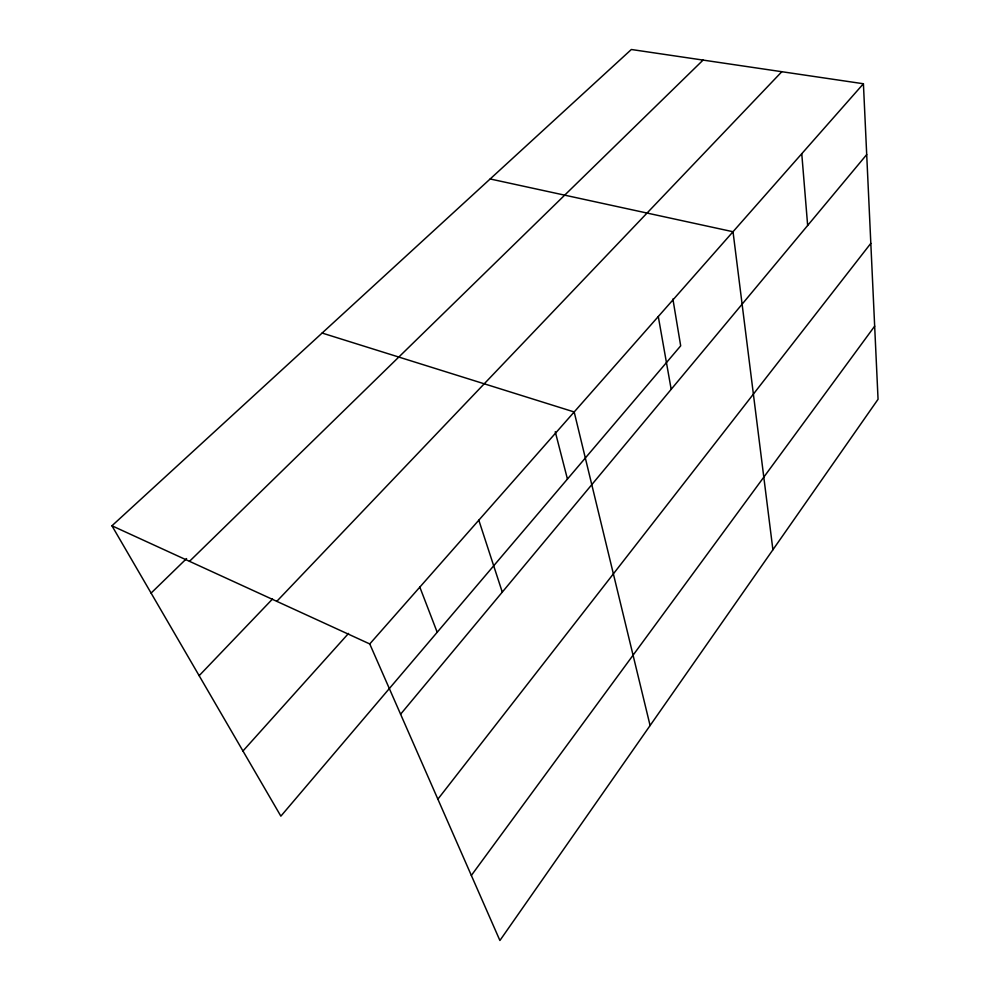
<?xml version="1.0" encoding="UTF-8"?>
<svg xmlns="http://www.w3.org/2000/svg" width="990" height="990" viewBox="0 0 990 990"><rect width="100%" height="100%" fill="white"/><g stroke="black" fill="none" stroke-linecap="round" stroke-linejoin="round"><path stroke-width="1.49" d="M471.351 875.432L874.665 326.168M437.877 799.165L870.816 243.354M400.591 714.211L866.708 154.576M863.416 83.754L878.056 399.279L499.9 940.5L369.753 643.946L863.416 83.754L631.348 49.5L111.944 525.777L280.863 816.156L680.687 345.844L672.891 299.017M242.958 751.002L348.542 633.414M276.792 601.338L781.828 71.713M199.151 675.675L272.51 599.024M189.498 561.33L703.073 60.093M151.099 593.084L186.565 558.583M490.161 178.967L733.021 231.734L772.905 549.759M322.121 333.048L574.188 411.964L650.096 725.546M111.944 525.777L369.753 643.946M419.673 586.711L437.196 632.276M478.814 520.183L502.276 592.131M555.254 431.739L567.443 479.073M658.288 316.528L671.183 389.33M801.764 153.722L807.654 225.472"/></g></svg>
